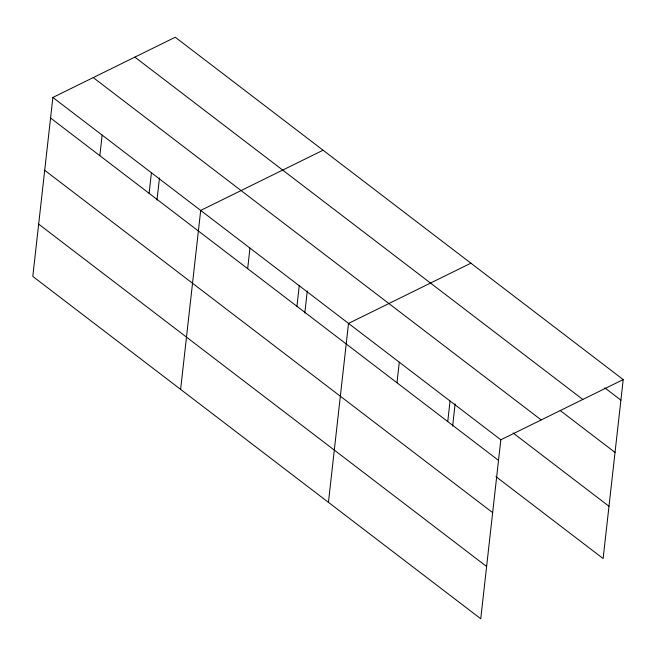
<?xml version="1.0" encoding="UTF-8"?>
<svg xmlns="http://www.w3.org/2000/svg" width="656" height="656" viewBox="0 0 656 656"><rect width="100%" height="100%" fill="white"/><g stroke="black" fill="none" stroke-linecap="round" stroke-linejoin="round"><path stroke-width="0.98" d="M52.874 97.457L32.8 276.414L480.75 618.764L500.823 439.807L623.2 379.586L175.25 37.236L52.874 97.457L500.823 439.807M99.843 155.677L102.147 135.12M149.117 193.34L151.421 172.774M156.981 200.113L159.465 177.997M180.621 389.385L200.695 210.437L323.072 150.216M247.665 268.657L249.969 248.091M296.938 306.311L299.243 285.754M304.802 313.084L307.287 290.969M328.443 502.365L348.516 323.408L470.893 263.187M396.978 382.776L399.291 362.21M447.745 421.57L450.057 401.013M452.632 426.064L455.108 403.948M623.2 379.586L603.126 558.543L495.952 476.633M604.775 387.835L620.896 400.152M134.865 57.113L582.815 399.463M560.232 410.541L615.033 452.419M93.259 77.588L541.208 419.938M513.099 432.985L608.989 506.276M50.569 118.023L498.519 460.373M44.706 170.289L492.656 512.639M38.663 224.147L486.613 566.497"/></g></svg>
